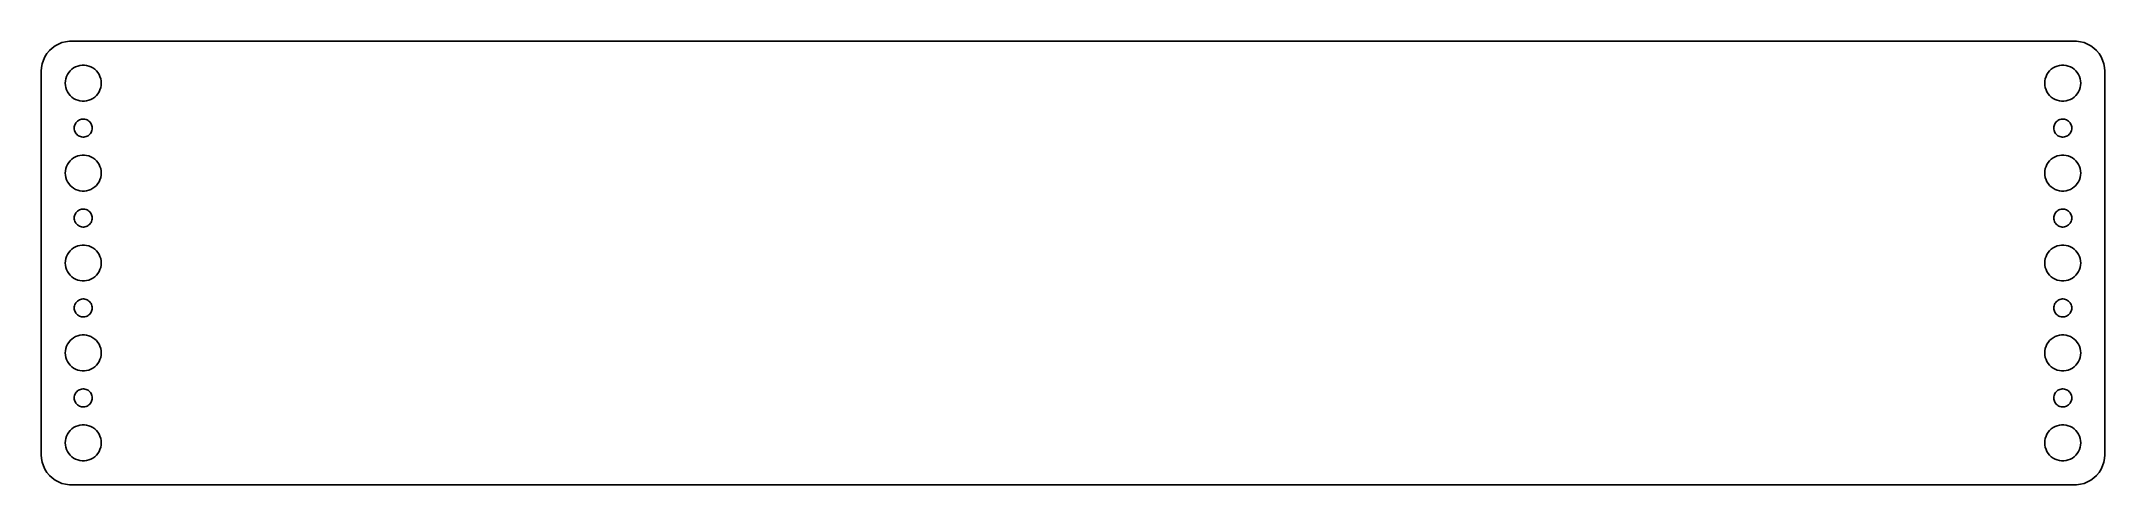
# Model space of a CAD drawing. Header units: metres. Extents: x -172 to 172, y -37 to 37.
import ezdxf

# ---------------------------------------------------------------- set-up
doc = ezdxf.new("R2010")
doc.units = ezdxf.units.M

msp = doc.modelspace()

# ---------------------------------------------------------------- linework, layer by layer
for p, q in [((-171.382, 34.4088), (-171.649, 33.8406)), ((-171.045, 34.9389), (-171.382, 34.4088)), ((-170.645, 35.4227), (-171.045, 34.9389)), ((-170.187, 35.8526), (-170.645, 35.4227)), ((-169.679, 36.2216), (-170.187, 35.8526)), ((-169.129, 36.5241), (-169.679, 36.2216)), ((-168.545, 36.7553), (-169.129, 36.5241)), ((-167.937, 36.9114), (-168.545, 36.7553)), ((-167.314, 36.9901), (-167.937, 36.9114)), ((167.314, 36.9901), (-167.314, 36.9901)), ((167.937, 36.9114), (167.314, 36.9901)), ((168.545, 36.7553), (167.937, 36.9114)), ((169.129, 36.5241), (168.545, 36.7553)), ((169.679, 36.2216), (169.129, 36.5241)), ((170.187, 35.8526), (169.679, 36.2216)), ((170.645, 35.4227), (170.187, 35.8526)), ((171.045, 34.9389), (170.645, 35.4227)), ((171.382, 34.4088), (171.045, 34.9389)), ((171.649, 33.8406), (171.382, 34.4088)), ((-171.961, 32.6267), (-172, 32)), ((-172, 32), (-172, -32)), ((-171.843, 33.2434), (-171.961, 32.6267)), ((-171.649, 33.8406), (-171.843, 33.2434)), ((-167.906, 30.7461), (-167.789, 31.1044)), ((-167.789, 31.1044), (-167.629, 31.4453)), ((-167.629, 31.4453), (-167.427, 31.7634)), ((-167.427, 31.7634), (-167.187, 32.0536)), ((-167.187, 32.0536), (-166.912, 32.3115)), ((-166.912, 32.3115), (-166.607, 32.533)), ((-166.607, 32.533), (-166.277, 32.7145)), ((-166.277, 32.7145), (-165.927, 32.8532)), ((-165.927, 32.8532), (-165.562, 32.9469)), ((-165.562, 32.9469), (-165.188, 32.9941)), ((-165.188, 32.9941), (-164.812, 32.9941)), ((-164.812, 32.9941), (-164.438, 32.9469)), ((-164.438, 32.9469), (-164.073, 32.8532)), ((-164.073, 32.8532), (-163.723, 32.7145)), ((-163.723, 32.7145), (-163.393, 32.533)), ((-163.393, 32.533), (-163.088, 32.3115)), ((-163.088, 32.3115), (-162.813, 32.0536)), ((-162.813, 32.0536), (-162.573, 31.7634)), ((-162.573, 31.7634), (-162.371, 31.4453)), ((-162.371, 31.4453), (-162.211, 31.1044)), ((-162.211, 31.1044), (-162.094, 30.7461)), ((162.094, 30.7461), (162.211, 31.1044)), ((162.211, 31.1044), (162.371, 31.4453)), ((162.371, 31.4453), (162.573, 31.7634)), ((162.573, 31.7634), (162.813, 32.0536)), ((162.813, 32.0536), (163.088, 32.3115)), ((163.088, 32.3115), (163.393, 32.533)), ((163.393, 32.533), (163.723, 32.7145)), ((163.723, 32.7145), (164.073, 32.8532)), ((164.073, 32.8532), (164.438, 32.9469)), ((164.438, 32.9469), (164.812, 32.9941)), ((164.812, 32.9941), (165.188, 32.9941)), ((165.188, 32.9941), (165.562, 32.9469)), ((165.562, 32.9469), (165.927, 32.8532)), ((165.927, 32.8532), (166.277, 32.7145)), ((166.277, 32.7145), (166.607, 32.533)), ((166.607, 32.533), (166.912, 32.3115)), ((166.912, 32.3115), (167.187, 32.0536)), ((167.187, 32.0536), (167.427, 31.7634)), ((167.427, 31.7634), (167.629, 31.4453)), ((167.629, 31.4453), (167.789, 31.1044)), ((167.789, 31.1044), (167.906, 30.7461)), ((171.843, 33.2434), (171.649, 33.8406)), ((171.961, 32.6267), (171.843, 33.2434)), ((172, 32), (171.961, 32.6267)), ((172, -32), (172, 32)), ((-168, 30), (-167.976, 30.376)), ((-167.976, 29.624), (-168, 30)), ((-167.976, 30.376), (-167.906, 30.7461)), ((-167.906, 29.2539), (-167.976, 29.624)), ((-167.789, 28.8956), (-167.906, 29.2539)), ((-167.629, 28.5547), (-167.789, 28.8956)), ((-167.427, 28.2366), (-167.629, 28.5547)), ((-167.187, 27.9464), (-167.427, 28.2366)), ((-166.912, 27.6884), (-167.187, 27.9464)), ((-166.607, 27.467), (-166.912, 27.6884)), ((-163.088, 27.6884), (-163.393, 27.467)), ((-162.813, 27.9464), (-163.088, 27.6884)), ((-162.573, 28.2366), (-162.813, 27.9464)), ((-162.371, 28.5547), (-162.573, 28.2366)), ((-162.211, 28.8956), (-162.371, 28.5547)), ((-162.094, 29.2539), (-162.211, 28.8956)), ((-162.094, 30.7461), (-162.024, 30.376)), ((-162.024, 29.624), (-162.094, 29.2539)), ((-162.024, 30.376), (-162, 30)), ((-162, 30), (-162.024, 29.624)), ((162, 30), (162.024, 30.376)), ((162.024, 29.624), (162, 30)), ((162.024, 30.376), (162.094, 30.7461)), ((162.094, 29.2539), (162.024, 29.624)), ((162.211, 28.8956), (162.094, 29.2539)), ((162.371, 28.5547), (162.211, 28.8956)), ((162.573, 28.2366), (162.371, 28.5547)), ((162.813, 27.9464), (162.573, 28.2366)), ((163.088, 27.6884), (162.813, 27.9464)), ((163.393, 27.467), (163.088, 27.6884)), ((166.912, 27.6884), (166.607, 27.467)), ((167.187, 27.9464), (166.912, 27.6884)), ((167.427, 28.2366), (167.187, 27.9464)), ((167.629, 28.5547), (167.427, 28.2366)), ((167.789, 28.8956), (167.629, 28.5547)), ((167.906, 29.2539), (167.789, 28.8956)), ((167.906, 30.7461), (167.976, 30.376)), ((167.976, 29.624), (167.906, 29.2539)), ((167.976, 30.376), (168, 30)), ((168, 30), (167.976, 29.624)), ((-166.277, 27.2855), (-166.607, 27.467)), ((-165.927, 27.1468), (-166.277, 27.2855)), ((-165.562, 27.0531), (-165.927, 27.1468)), ((-165.188, 27.0059), (-165.562, 27.0531)), ((-164.812, 27.0059), (-165.188, 27.0059)), ((-164.438, 27.0531), (-164.812, 27.0059)), ((-164.073, 27.1468), (-164.438, 27.0531)), ((-163.723, 27.2855), (-164.073, 27.1468)), ((-163.393, 27.467), (-163.723, 27.2855)), ((163.723, 27.2855), (163.393, 27.467)), ((164.073, 27.1468), (163.723, 27.2855)), ((164.438, 27.0531), (164.073, 27.1468)), ((164.812, 27.0059), (164.438, 27.0531)), ((165.188, 27.0059), (164.812, 27.0059)), ((165.562, 27.0531), (165.188, 27.0059)), ((165.927, 27.1468), (165.562, 27.0531)), ((166.277, 27.2855), (165.927, 27.1468)), ((166.607, 27.467), (166.277, 27.2855)), ((-166.5, 22.5), (-166.488, 22.688)), ((-166.488, 22.312), (-166.5, 22.5)), ((-166.488, 22.688), (-166.453, 22.873)), ((-166.453, 22.127), (-166.488, 22.312)), ((-166.453, 22.873), (-166.395, 23.0522)), ((-166.395, 21.9478), (-166.453, 22.127)), ((-166.395, 23.0522), (-166.314, 23.2226)), ((-166.314, 21.7774), (-166.395, 21.9478)), ((-166.314, 23.2226), (-166.214, 23.3817)), ((-166.214, 21.6183), (-166.314, 21.7774)), ((-166.214, 23.3817), (-166.093, 23.5268)), ((-166.093, 21.4732), (-166.214, 21.6183)), ((-166.093, 23.5268), (-165.956, 23.6558)), ((-165.956, 21.3442), (-166.093, 21.4732)), ((-165.956, 23.6558), (-165.804, 23.7665)), ((-165.804, 21.2335), (-165.956, 21.3442)), ((-165.804, 23.7665), (-165.639, 23.8572)), ((-165.639, 21.1427), (-165.804, 21.2335)), ((-165.639, 23.8572), (-165.464, 23.9266)), ((-165.464, 21.0734), (-165.639, 21.1427)), ((-165.464, 23.9266), (-165.281, 23.9734)), ((-165.281, 21.0266), (-165.464, 21.0734)), ((-165.281, 23.9734), (-165.094, 23.997)), ((-165.094, 21.003), (-165.281, 21.0266)), ((-165.094, 23.997), (-164.906, 23.997)), ((-164.906, 21.003), (-165.094, 21.003)), ((-164.906, 23.997), (-164.719, 23.9734)), ((-164.719, 21.0266), (-164.906, 21.003)), ((-164.719, 23.9734), (-164.536, 23.9266)), ((-164.536, 21.0734), (-164.719, 21.0266)), ((-164.536, 23.9266), (-164.361, 23.8572)), ((-164.361, 21.1427), (-164.536, 21.0734)), ((-164.361, 23.8572), (-164.196, 23.7665)), ((-164.196, 21.2335), (-164.361, 21.1427)), ((-164.196, 23.7665), (-164.044, 23.6558)), ((-164.044, 21.3442), (-164.196, 21.2335)), ((-164.044, 23.6558), (-163.907, 23.5268)), ((-163.907, 21.4732), (-164.044, 21.3442)), ((-163.907, 23.5268), (-163.786, 23.3817)), ((-163.786, 21.6183), (-163.907, 21.4732)), ((-163.786, 23.3817), (-163.686, 23.2226)), ((-163.686, 21.7774), (-163.786, 21.6183)), ((-163.686, 23.2226), (-163.605, 23.0522)), ((-163.605, 21.9478), (-163.686, 21.7774)), ((-163.605, 23.0522), (-163.547, 22.873)), ((-163.547, 22.127), (-163.605, 21.9478)), ((-163.547, 22.873), (-163.512, 22.688)), ((-163.512, 22.312), (-163.547, 22.127)), ((-163.512, 22.688), (-163.5, 22.5)), ((-163.5, 22.5), (-163.512, 22.312)), ((163.5, 22.5), (163.512, 22.688)), ((163.512, 22.312), (163.5, 22.5)), ((163.512, 22.688), (163.547, 22.873)), ((163.547, 22.127), (163.512, 22.312)), ((163.547, 22.873), (163.605, 23.0522)), ((163.605, 21.9478), (163.547, 22.127)), ((163.605, 23.0522), (163.686, 23.2226)), ((163.686, 21.7774), (163.605, 21.9478)), ((163.686, 23.2226), (163.786, 23.3817)), ((163.786, 21.6183), (163.686, 21.7774)), ((163.786, 23.3817), (163.907, 23.5268)), ((163.907, 21.4732), (163.786, 21.6183)), ((163.907, 23.5268), (164.044, 23.6558)), ((164.044, 21.3442), (163.907, 21.4732)), ((164.044, 23.6558), (164.196, 23.7665)), ((164.196, 21.2335), (164.044, 21.3442)), ((164.196, 23.7665), (164.361, 23.8572)), ((164.361, 21.1427), (164.196, 21.2335)), ((164.361, 23.8572), (164.536, 23.9266)), ((164.536, 21.0734), (164.361, 21.1427)), ((164.536, 23.9266), (164.719, 23.9734)), ((164.719, 21.0266), (164.536, 21.0734)), ((164.719, 23.9734), (164.906, 23.997)), ((164.906, 21.003), (164.719, 21.0266)), ((164.906, 23.997), (165.094, 23.997)), ((165.094, 21.003), (164.906, 21.003)), ((165.094, 23.997), (165.281, 23.9734)), ((165.281, 21.0266), (165.094, 21.003)), ((165.281, 23.9734), (165.464, 23.9266)), ((165.464, 21.0734), (165.281, 21.0266)), ((165.464, 23.9266), (165.639, 23.8572)), ((165.639, 21.1427), (165.464, 21.0734)), ((165.639, 23.8572), (165.804, 23.7665)), ((165.804, 21.2335), (165.639, 21.1427)), ((165.804, 23.7665), (165.956, 23.6558)), ((165.956, 21.3442), (165.804, 21.2335)), ((165.956, 23.6558), (166.093, 23.5268)), ((166.093, 21.4732), (165.956, 21.3442)), ((166.093, 23.5268), (166.214, 23.3817)), ((166.214, 21.6183), (166.093, 21.4732)), ((166.214, 23.3817), (166.314, 23.2226)), ((166.314, 21.7774), (166.214, 21.6183)), ((166.314, 23.2226), (166.395, 23.0522)), ((166.395, 21.9478), (166.314, 21.7774)), ((166.395, 23.0522), (166.453, 22.873)), ((166.453, 22.127), (166.395, 21.9478)), ((166.453, 22.873), (166.488, 22.688)), ((166.488, 22.312), (166.453, 22.127)), ((166.488, 22.688), (166.5, 22.5)), ((166.5, 22.5), (166.488, 22.312)), ((-167.187, 17.0536), (-166.912, 17.3115)), ((-166.912, 17.3115), (-166.607, 17.533)), ((-166.607, 17.533), (-166.277, 17.7145)), ((-166.277, 17.7145), (-165.927, 17.8532)), ((-165.927, 17.8532), (-165.562, 17.9469)), ((-165.562, 17.9469), (-165.188, 17.9941)), ((-165.188, 17.9941), (-164.812, 17.9941)), ((-164.812, 17.9941), (-164.438, 17.9469)), ((-164.438, 17.9469), (-164.073, 17.8532)), ((-164.073, 17.8532), (-163.723, 17.7145)), ((-163.723, 17.7145), (-163.393, 17.533)), ((-163.393, 17.533), (-163.088, 17.3115)), ((-163.088, 17.3115), (-162.813, 17.0536)), ((162.813, 17.0536), (163.088, 17.3115)), ((163.088, 17.3115), (163.393, 17.533)), ((163.393, 17.533), (163.723, 17.7145)), ((163.723, 17.7145), (164.073, 17.8532)), ((164.073, 17.8532), (164.438, 17.9469)), ((164.438, 17.9469), (164.812, 17.9941)), ((164.812, 17.9941), (165.188, 17.9941)), ((165.188, 17.9941), (165.562, 17.9469)), ((165.562, 17.9469), (165.927, 17.8532)), ((165.927, 17.8532), (166.277, 17.7145)), ((166.277, 17.7145), (166.607, 17.533)), ((166.607, 17.533), (166.912, 17.3115)), ((166.912, 17.3115), (167.187, 17.0536)), ((-168, 15), (-167.976, 15.376)), ((-167.976, 14.624), (-168, 15)), ((-167.976, 15.376), (-167.906, 15.7461)), ((-167.906, 14.2539), (-167.976, 14.624)), ((-167.906, 15.7461), (-167.789, 16.1044)), ((-167.789, 13.8956), (-167.906, 14.2539)), ((-167.789, 16.1044), (-167.629, 16.4453)), ((-167.629, 13.5547), (-167.789, 13.8956)), ((-167.629, 16.4453), (-167.427, 16.7634)), ((-167.427, 16.7634), (-167.187, 17.0536)), ((-162.813, 17.0536), (-162.573, 16.7634)), ((-162.573, 16.7634), (-162.371, 16.4453)), ((-162.371, 16.4453), (-162.211, 16.1044)), ((-162.211, 13.8956), (-162.371, 13.5547)), ((-162.211, 16.1044), (-162.094, 15.7461)), ((-162.094, 14.2539), (-162.211, 13.8956)), ((-162.094, 15.7461), (-162.024, 15.376)), ((-162.024, 14.624), (-162.094, 14.2539)), ((-162.024, 15.376), (-162, 15)), ((-162, 15), (-162.024, 14.624)), ((162, 15), (162.024, 15.376)), ((162.024, 14.624), (162, 15)), ((162.024, 15.376), (162.094, 15.7461)), ((162.094, 14.2539), (162.024, 14.624)), ((162.094, 15.7461), (162.211, 16.1044)), ((162.211, 13.8956), (162.094, 14.2539)), ((162.211, 16.1044), (162.371, 16.4453)), ((162.371, 13.5547), (162.211, 13.8956)), ((162.371, 16.4453), (162.573, 16.7634)), ((162.573, 16.7634), (162.813, 17.0536)), ((167.187, 17.0536), (167.427, 16.7634)), ((167.427, 16.7634), (167.629, 16.4453)), ((167.629, 16.4453), (167.789, 16.1044)), ((167.789, 13.8956), (167.629, 13.5547)), ((167.789, 16.1044), (167.906, 15.7461)), ((167.906, 14.2539), (167.789, 13.8956)), ((167.906, 15.7461), (167.976, 15.376)), ((167.976, 14.624), (167.906, 14.2539)), ((167.976, 15.376), (168, 15)), ((168, 15), (167.976, 14.624)), ((-167.427, 13.2366), (-167.629, 13.5547)), ((-167.187, 12.9464), (-167.427, 13.2366)), ((-166.912, 12.6884), (-167.187, 12.9464)), ((-166.607, 12.467), (-166.912, 12.6884)), ((-166.277, 12.2855), (-166.607, 12.467)), ((-165.927, 12.1468), (-166.277, 12.2855)), ((-165.562, 12.0531), (-165.927, 12.1468)), ((-165.188, 12.0059), (-165.562, 12.0531)), ((-164.812, 12.0059), (-165.188, 12.0059)), ((-164.438, 12.0531), (-164.812, 12.0059)), ((-164.073, 12.1468), (-164.438, 12.0531)), ((-163.723, 12.2855), (-164.073, 12.1468)), ((-163.393, 12.467), (-163.723, 12.2855)), ((-163.088, 12.6884), (-163.393, 12.467)), ((-162.813, 12.9464), (-163.088, 12.6884)), ((-162.573, 13.2366), (-162.813, 12.9464)), ((-162.371, 13.5547), (-162.573, 13.2366)), ((162.573, 13.2366), (162.371, 13.5547)), ((162.813, 12.9464), (162.573, 13.2366)), ((163.088, 12.6884), (162.813, 12.9464)), ((163.393, 12.467), (163.088, 12.6884)), ((163.723, 12.2855), (163.393, 12.467)), ((164.073, 12.1468), (163.723, 12.2855)), ((164.438, 12.0531), (164.073, 12.1468)), ((164.812, 12.0059), (164.438, 12.0531)), ((165.188, 12.0059), (164.812, 12.0059)), ((165.562, 12.0531), (165.188, 12.0059)), ((165.927, 12.1468), (165.562, 12.0531)), ((166.277, 12.2855), (165.927, 12.1468)), ((166.607, 12.467), (166.277, 12.2855)), ((166.912, 12.6884), (166.607, 12.467)), ((167.187, 12.9464), (166.912, 12.6884)), ((167.427, 13.2366), (167.187, 12.9464)), ((167.629, 13.5547), (167.427, 13.2366)), ((-166.5, 7.5), (-166.488, 7.68799)), ((-166.488, 7.312), (-166.5, 7.5)), ((-166.488, 7.68799), (-166.453, 7.87303)), ((-166.453, 7.12695), (-166.488, 7.312)), ((-166.453, 7.87303), (-166.395, 8.05219)), ((-166.395, 6.9478), (-166.453, 7.12695)), ((-166.395, 8.05219), (-166.314, 8.22263)), ((-166.314, 6.77736), (-166.395, 6.9478)), ((-166.314, 8.22263), (-166.214, 8.38167)), ((-166.214, 8.38167), (-166.093, 8.52681)), ((-166.093, 8.52681), (-165.956, 8.65576)), ((-165.956, 8.65576), (-165.804, 8.76648)), ((-165.804, 8.76648), (-165.639, 8.85724)), ((-165.639, 8.85724), (-165.464, 8.92657)), ((-165.464, 8.92657), (-165.281, 8.97342)), ((-165.281, 8.97342), (-165.094, 8.99704)), ((-165.094, 8.99704), (-164.906, 8.99704)), ((-164.906, 8.99704), (-164.719, 8.97342)), ((-164.719, 8.97342), (-164.536, 8.92657)), ((-164.536, 8.92657), (-164.361, 8.85724)), ((-164.361, 8.85724), (-164.196, 8.76648)), ((-164.196, 8.76648), (-164.044, 8.65576)), ((-164.044, 8.65576), (-163.907, 8.52681)), ((-163.907, 8.52681), (-163.786, 8.38167)), ((-163.786, 8.38167), (-163.686, 8.22263)), ((-163.686, 8.22263), (-163.605, 8.05219)), ((-163.605, 6.9478), (-163.686, 6.77736)), ((-163.605, 8.05219), (-163.547, 7.87303)), ((-163.547, 7.12695), (-163.605, 6.9478)), ((-163.547, 7.87303), (-163.512, 7.68799)), ((-163.512, 7.312), (-163.547, 7.12695)), ((-163.512, 7.68799), (-163.5, 7.5)), ((-163.5, 7.5), (-163.512, 7.312)), ((163.5, 7.5), (163.512, 7.68799)), ((163.512, 7.312), (163.5, 7.5)), ((163.512, 7.68799), (163.547, 7.87303)), ((163.547, 7.12695), (163.512, 7.312)), ((163.547, 7.87303), (163.605, 8.05219)), ((163.605, 6.9478), (163.547, 7.12695)), ((163.605, 8.05219), (163.686, 8.22263)), ((163.686, 6.77736), (163.605, 6.9478)), ((163.686, 8.22263), (163.786, 8.38167)), ((163.786, 8.38167), (163.907, 8.52681)), ((163.907, 8.52681), (164.044, 8.65576)), ((164.044, 8.65576), (164.196, 8.76648)), ((164.196, 8.76648), (164.361, 8.85724)), ((164.361, 8.85724), (164.536, 8.92657)), ((164.536, 8.92657), (164.719, 8.97342)), ((164.719, 8.97342), (164.906, 8.99704)), ((164.906, 8.99704), (165.094, 8.99704)), ((165.094, 8.99704), (165.281, 8.97342)), ((165.281, 8.97342), (165.464, 8.92657)), ((165.464, 8.92657), (165.639, 8.85724)), ((165.639, 8.85724), (165.804, 8.76648)), ((165.804, 8.76648), (165.956, 8.65576)), ((165.956, 8.65576), (166.093, 8.52681)), ((166.093, 8.52681), (166.214, 8.38167)), ((166.214, 8.38167), (166.314, 8.22263)), ((166.314, 8.22263), (166.395, 8.05219)), ((166.395, 6.9478), (166.314, 6.77736)), ((166.395, 8.05219), (166.453, 7.87303)), ((166.453, 7.12695), (166.395, 6.9478)), ((166.453, 7.87303), (166.488, 7.68799)), ((166.488, 7.312), (166.453, 7.12695)), ((166.488, 7.68799), (166.5, 7.5)), ((166.5, 7.5), (166.488, 7.312)), ((-166.214, 6.61832), (-166.314, 6.77736)), ((-166.093, 6.47318), (-166.214, 6.61832)), ((-165.956, 6.34422), (-166.093, 6.47318)), ((-165.804, 6.23351), (-165.956, 6.34422)), ((-165.639, 6.14275), (-165.804, 6.23351)), ((-165.464, 6.07341), (-165.639, 6.14275)), ((-165.281, 6.02657), (-165.464, 6.07341)), ((-165.094, 6.00294), (-165.281, 6.02657)), ((-164.906, 6.00294), (-165.094, 6.00294)), ((-164.719, 6.02657), (-164.906, 6.00294)), ((-164.536, 6.07341), (-164.719, 6.02657)), ((-164.361, 6.14275), (-164.536, 6.07341)), ((-164.196, 6.23351), (-164.361, 6.14275)), ((-164.044, 6.34422), (-164.196, 6.23351)), ((-163.907, 6.47318), (-164.044, 6.34422)), ((-163.786, 6.61832), (-163.907, 6.47318)), ((-163.686, 6.77736), (-163.786, 6.61832)), ((163.786, 6.61832), (163.686, 6.77736)), ((163.907, 6.47318), (163.786, 6.61832)), ((164.044, 6.34422), (163.907, 6.47318)), ((164.196, 6.23351), (164.044, 6.34422)), ((164.361, 6.14275), (164.196, 6.23351)), ((164.536, 6.07341), (164.361, 6.14275)), ((164.719, 6.02657), (164.536, 6.07341)), ((164.906, 6.00294), (164.719, 6.02657)), ((165.094, 6.00294), (164.906, 6.00294)), ((165.281, 6.02657), (165.094, 6.00294)), ((165.464, 6.07341), (165.281, 6.02657)), ((165.639, 6.14275), (165.464, 6.07341)), ((165.804, 6.23351), (165.639, 6.14275)), ((165.956, 6.34422), (165.804, 6.23351)), ((166.093, 6.47318), (165.956, 6.34422)), ((166.214, 6.61832), (166.093, 6.47318)), ((166.314, 6.77736), (166.214, 6.61832)), ((-168, 0), (-167.976, 0.37599)), ((-167.976, -0.37599), (-168, 0)), ((-167.976, 0.37599), (-167.906, 0.74606)), ((-167.906, 0.74606), (-167.789, 1.10437)), ((-167.789, 1.10437), (-167.629, 1.44525)), ((-167.629, 1.44525), (-167.427, 1.76335)), ((-167.427, 1.76335), (-167.187, 2.05363)), ((-167.187, 2.05363), (-166.912, 2.31154)), ((-166.912, 2.31154), (-166.607, 2.53297)), ((-166.607, 2.53297), (-166.277, 2.71448)), ((-166.277, 2.71448), (-165.927, 2.85316)), ((-165.927, 2.85316), (-165.562, 2.94685)), ((-165.562, 2.94685), (-165.188, 2.99408)), ((-165.188, 2.99408), (-164.812, 2.99408)), ((-164.812, 2.99408), (-164.438, 2.94685)), ((-164.438, 2.94685), (-164.073, 2.85316)), ((-164.073, 2.85316), (-163.723, 2.71448)), ((-163.723, 2.71448), (-163.393, 2.53297)), ((-163.393, 2.53297), (-163.088, 2.31154)), ((-163.088, 2.31154), (-162.813, 2.05363)), ((-162.813, 2.05363), (-162.573, 1.76335)), ((-162.573, 1.76335), (-162.371, 1.44525)), ((-162.371, 1.44525), (-162.211, 1.10437)), ((-162.211, 1.10437), (-162.094, 0.74606)), ((-162.094, 0.74606), (-162.024, 0.37599)), ((-162.024, 0.37599), (-162, 0)), ((-162, 0), (-162.024, -0.37599)), ((162, 0), (162.024, 0.37599)), ((162.024, -0.37599), (162, 0)), ((162.024, 0.37599), (162.094, 0.74606)), ((162.094, 0.74606), (162.211, 1.10437)), ((162.211, 1.10437), (162.371, 1.44525)), ((162.371, 1.44525), (162.573, 1.76335)), ((162.573, 1.76335), (162.813, 2.05363)), ((162.813, 2.05363), (163.088, 2.31154)), ((163.088, 2.31154), (163.393, 2.53297)), ((163.393, 2.53297), (163.723, 2.71448)), ((163.723, 2.71448), (164.073, 2.85316)), ((164.073, 2.85316), (164.438, 2.94685)), ((164.438, 2.94685), (164.812, 2.99408)), ((164.812, 2.99408), (165.188, 2.99408)), ((165.188, 2.99408), (165.562, 2.94685)), ((165.562, 2.94685), (165.927, 2.85316)), ((165.927, 2.85316), (166.277, 2.71448)), ((166.277, 2.71448), (166.607, 2.53297)), ((166.607, 2.53297), (166.912, 2.31154)), ((166.912, 2.31154), (167.187, 2.05363)), ((167.187, 2.05363), (167.427, 1.76335)), ((167.427, 1.76335), (167.629, 1.44525)), ((167.629, 1.44525), (167.789, 1.10437)), ((167.789, 1.10437), (167.906, 0.74606)), ((167.906, 0.74606), (167.976, 0.37599)), ((167.976, 0.37599), (168, 0)), ((168, 0), (167.976, -0.37599)), ((-167.906, -0.74606), (-167.976, -0.37599)), ((-167.789, -1.10437), (-167.906, -0.74606)), ((-167.629, -1.44525), (-167.789, -1.10437)), ((-167.427, -1.76335), (-167.629, -1.44525)), ((-167.187, -2.05363), (-167.427, -1.76335)), ((-166.912, -2.31154), (-167.187, -2.05363)), ((-166.607, -2.53297), (-166.912, -2.31154)), ((-166.277, -2.71448), (-166.607, -2.53297)), ((-165.927, -2.85316), (-166.277, -2.71448)), ((-165.562, -2.94685), (-165.927, -2.85316)), ((-165.188, -2.99408), (-165.562, -2.94685)), ((-164.812, -2.99408), (-165.188, -2.99408)), ((-164.438, -2.94685), (-164.812, -2.99408)), ((-164.073, -2.85316), (-164.438, -2.94685)), ((-163.723, -2.71448), (-164.073, -2.85316)), ((-163.393, -2.53297), (-163.723, -2.71448)), ((-163.088, -2.31154), (-163.393, -2.53297)), ((-162.813, -2.05363), (-163.088, -2.31154)), ((-162.573, -1.76335), (-162.813, -2.05363)), ((-162.371, -1.44525), (-162.573, -1.76335)), ((-162.211, -1.10437), (-162.371, -1.44525)), ((-162.094, -0.74606), (-162.211, -1.10437)), ((-162.024, -0.37599), (-162.094, -0.74606)), ((162.094, -0.74606), (162.024, -0.37599)), ((162.211, -1.10437), (162.094, -0.74606)), ((162.371, -1.44525), (162.211, -1.10437)), ((162.573, -1.76335), (162.371, -1.44525)), ((162.813, -2.05363), (162.573, -1.76335)), ((163.088, -2.31154), (162.813, -2.05363)), ((163.393, -2.53297), (163.088, -2.31154)), ((163.723, -2.71448), (163.393, -2.53297)), ((164.073, -2.85316), (163.723, -2.71448)), ((164.438, -2.94685), (164.073, -2.85316)), ((164.812, -2.99408), (164.438, -2.94685)), ((165.188, -2.99408), (164.812, -2.99408)), ((165.562, -2.94685), (165.188, -2.99408)), ((165.927, -2.85316), (165.562, -2.94685)), ((166.277, -2.71448), (165.927, -2.85316)), ((166.607, -2.53297), (166.277, -2.71448)), ((166.912, -2.31154), (166.607, -2.53297)), ((167.187, -2.05363), (166.912, -2.31154)), ((167.427, -1.76335), (167.187, -2.05363)), ((167.629, -1.44525), (167.427, -1.76335)), ((167.789, -1.10437), (167.629, -1.44525)), ((167.906, -0.74606), (167.789, -1.10437)), ((167.976, -0.37599), (167.906, -0.74606)), ((-166.395, -6.9478), (-166.314, -6.77736)), ((-166.314, -6.77736), (-166.214, -6.61832)), ((-166.214, -6.61832), (-166.093, -6.47318)), ((-166.093, -6.47318), (-165.956, -6.34422)), ((-165.956, -6.34422), (-165.804, -6.23351)), ((-165.804, -6.23351), (-165.639, -6.14275)), ((-165.639, -6.14275), (-165.464, -6.07341)), ((-165.464, -6.07341), (-165.281, -6.02657)), ((-165.281, -6.02657), (-165.094, -6.00294)), ((-165.094, -6.00294), (-164.906, -6.00294)), ((-164.906, -6.00294), (-164.719, -6.02657)), ((-164.719, -6.02657), (-164.536, -6.07341)), ((-164.536, -6.07341), (-164.361, -6.14275)), ((-164.361, -6.14275), (-164.196, -6.23351)), ((-164.196, -6.23351), (-164.044, -6.34422)), ((-164.044, -6.34422), (-163.907, -6.47318)), ((-163.907, -6.47318), (-163.786, -6.61832)), ((-163.786, -6.61832), (-163.686, -6.77736)), ((-163.686, -6.77736), (-163.605, -6.9478)), ((163.605, -6.9478), (163.686, -6.77736)), ((163.686, -6.77736), (163.786, -6.61832)), ((163.786, -6.61832), (163.907, -6.47318)), ((163.907, -6.47318), (164.044, -6.34422)), ((164.044, -6.34422), (164.196, -6.23351)), ((164.196, -6.23351), (164.361, -6.14275)), ((164.361, -6.14275), (164.536, -6.07341)), ((164.536, -6.07341), (164.719, -6.02657)), ((164.719, -6.02657), (164.906, -6.00294)), ((164.906, -6.00294), (165.094, -6.00294)), ((165.094, -6.00294), (165.281, -6.02657)), ((165.281, -6.02657), (165.464, -6.07341)), ((165.464, -6.07341), (165.639, -6.14275)), ((165.639, -6.14275), (165.804, -6.23351)), ((165.804, -6.23351), (165.956, -6.34422)), ((165.956, -6.34422), (166.093, -6.47318)), ((166.093, -6.47318), (166.214, -6.61832)), ((166.214, -6.61832), (166.314, -6.77736)), ((166.314, -6.77736), (166.395, -6.9478)), ((-166.5, -7.5), (-166.488, -7.312)), ((-166.488, -7.68799), (-166.5, -7.5)), ((-166.488, -7.312), (-166.453, -7.12695)), ((-166.453, -7.87303), (-166.488, -7.68799)), ((-166.453, -7.12695), (-166.395, -6.9478)), ((-166.395, -8.05219), (-166.453, -7.87303)), ((-166.314, -8.22263), (-166.395, -8.05219)), ((-166.214, -8.38167), (-166.314, -8.22263)), ((-166.093, -8.52681), (-166.214, -8.38167)), ((-165.956, -8.65576), (-166.093, -8.52681)), ((-165.804, -8.76648), (-165.956, -8.65576)), ((-165.639, -8.85724), (-165.804, -8.76648)), ((-165.464, -8.92657), (-165.639, -8.85724)), ((-165.281, -8.97342), (-165.464, -8.92657)), ((-165.094, -8.99704), (-165.281, -8.97342)), ((-164.906, -8.99704), (-165.094, -8.99704)), ((-164.719, -8.97342), (-164.906, -8.99704)), ((-164.536, -8.92657), (-164.719, -8.97342)), ((-164.361, -8.85724), (-164.536, -8.92657)), ((-164.196, -8.76648), (-164.361, -8.85724)), ((-164.044, -8.65576), (-164.196, -8.76648)), ((-163.907, -8.52681), (-164.044, -8.65576)), ((-163.786, -8.38167), (-163.907, -8.52681)), ((-163.686, -8.22263), (-163.786, -8.38167)), ((-163.605, -8.05219), (-163.686, -8.22263)), ((-163.605, -6.9478), (-163.547, -7.12695)), ((-163.547, -7.87303), (-163.605, -8.05219)), ((-163.547, -7.12695), (-163.512, -7.312)), ((-163.512, -7.68799), (-163.547, -7.87303)), ((-163.512, -7.312), (-163.5, -7.5)), ((-163.5, -7.5), (-163.512, -7.68799)), ((163.5, -7.5), (163.512, -7.312)), ((163.512, -7.68799), (163.5, -7.5)), ((163.512, -7.312), (163.547, -7.12695)), ((163.547, -7.87303), (163.512, -7.68799)), ((163.547, -7.12695), (163.605, -6.9478)), ((163.605, -8.05219), (163.547, -7.87303)), ((163.686, -8.22263), (163.605, -8.05219)), ((163.786, -8.38167), (163.686, -8.22263)), ((163.907, -8.52681), (163.786, -8.38167)), ((164.044, -8.65576), (163.907, -8.52681)), ((164.196, -8.76648), (164.044, -8.65576)), ((164.361, -8.85724), (164.196, -8.76648)), ((164.536, -8.92657), (164.361, -8.85724)), ((164.719, -8.97342), (164.536, -8.92657)), ((164.906, -8.99704), (164.719, -8.97342)), ((165.094, -8.99704), (164.906, -8.99704)), ((165.281, -8.97342), (165.094, -8.99704)), ((165.464, -8.92657), (165.281, -8.97342)), ((165.639, -8.85724), (165.464, -8.92657)), ((165.804, -8.76648), (165.639, -8.85724)), ((165.956, -8.65576), (165.804, -8.76648)), ((166.093, -8.52681), (165.956, -8.65576)), ((166.214, -8.38167), (166.093, -8.52681)), ((166.314, -8.22263), (166.214, -8.38167)), ((166.395, -8.05219), (166.314, -8.22263)), ((166.395, -6.9478), (166.453, -7.12695)), ((166.453, -7.87303), (166.395, -8.05219)), ((166.453, -7.12695), (166.488, -7.312)), ((166.488, -7.68799), (166.453, -7.87303)), ((166.488, -7.312), (166.5, -7.5)), ((166.5, -7.5), (166.488, -7.68799)), ((-167.789, -13.8956), (-167.629, -13.5547)), ((-167.629, -13.5547), (-167.427, -13.2366)), ((-167.427, -13.2366), (-167.187, -12.9464)), ((-167.187, -12.9464), (-166.912, -12.6884)), ((-166.912, -12.6884), (-166.607, -12.467)), ((-166.607, -12.467), (-166.277, -12.2855)), ((-166.277, -12.2855), (-165.927, -12.1468)), ((-165.927, -12.1468), (-165.562, -12.0531)), ((-165.562, -12.0531), (-165.188, -12.0059)), ((-165.188, -12.0059), (-164.812, -12.0059)), ((-164.812, -12.0059), (-164.438, -12.0531)), ((-164.438, -12.0531), (-164.073, -12.1468)), ((-164.073, -12.1468), (-163.723, -12.2855)), ((-163.723, -12.2855), (-163.393, -12.467)), ((-163.393, -12.467), (-163.088, -12.6884)), ((-163.088, -12.6884), (-162.813, -12.9464)), ((-162.813, -12.9464), (-162.573, -13.2366)), ((-162.573, -13.2366), (-162.371, -13.5547)), ((-162.371, -13.5547), (-162.211, -13.8956)), ((162.211, -13.8956), (162.371, -13.5547)), ((162.371, -13.5547), (162.573, -13.2366)), ((162.573, -13.2366), (162.813, -12.9464)), ((162.813, -12.9464), (163.088, -12.6884)), ((163.088, -12.6884), (163.393, -12.467)), ((163.393, -12.467), (163.723, -12.2855)), ((163.723, -12.2855), (164.073, -12.1468)), ((164.073, -12.1468), (164.438, -12.0531)), ((164.438, -12.0531), (164.812, -12.0059)), ((164.812, -12.0059), (165.188, -12.0059)), ((165.188, -12.0059), (165.562, -12.0531)), ((165.562, -12.0531), (165.927, -12.1468)), ((165.927, -12.1468), (166.277, -12.2855)), ((166.277, -12.2855), (166.607, -12.467)), ((166.607, -12.467), (166.912, -12.6884)), ((166.912, -12.6884), (167.187, -12.9464)), ((167.187, -12.9464), (167.427, -13.2366)), ((167.427, -13.2366), (167.629, -13.5547)), ((167.629, -13.5547), (167.789, -13.8956)), ((-168, -15), (-167.976, -14.624)), ((-167.976, -15.376), (-168, -15)), ((-167.976, -14.624), (-167.906, -14.2539)), ((-167.906, -15.7461), (-167.976, -15.376)), ((-167.906, -14.2539), (-167.789, -13.8956)), ((-167.789, -16.1044), (-167.906, -15.7461)), ((-167.629, -16.4453), (-167.789, -16.1044)), ((-167.427, -16.7634), (-167.629, -16.4453)), ((-167.187, -17.0536), (-167.427, -16.7634)), ((-166.912, -17.3115), (-167.187, -17.0536)), ((-162.813, -17.0536), (-163.088, -17.3115)), ((-162.573, -16.7634), (-162.813, -17.0536)), ((-162.371, -16.4453), (-162.573, -16.7634)), ((-162.211, -16.1044), (-162.371, -16.4453)), ((-162.211, -13.8956), (-162.094, -14.2539)), ((-162.094, -15.7461), (-162.211, -16.1044)), ((-162.094, -14.2539), (-162.024, -14.624)), ((-162.024, -15.376), (-162.094, -15.7461)), ((-162.024, -14.624), (-162, -15)), ((-162, -15), (-162.024, -15.376)), ((162, -15), (162.024, -14.624)), ((162.024, -15.376), (162, -15)), ((162.024, -14.624), (162.094, -14.2539)), ((162.094, -15.7461), (162.024, -15.376)), ((162.094, -14.2539), (162.211, -13.8956)), ((162.211, -16.1044), (162.094, -15.7461)), ((162.371, -16.4453), (162.211, -16.1044)), ((162.573, -16.7634), (162.371, -16.4453)), ((162.813, -17.0536), (162.573, -16.7634)), ((163.088, -17.3115), (162.813, -17.0536)), ((167.187, -17.0536), (166.912, -17.3115)), ((167.427, -16.7634), (167.187, -17.0536)), ((167.629, -16.4453), (167.427, -16.7634)), ((167.789, -16.1044), (167.629, -16.4453)), ((167.789, -13.8956), (167.906, -14.2539)), ((167.906, -15.7461), (167.789, -16.1044)), ((167.906, -14.2539), (167.976, -14.624)), ((167.976, -15.376), (167.906, -15.7461)), ((167.976, -14.624), (168, -15)), ((168, -15), (167.976, -15.376)), ((-166.607, -17.533), (-166.912, -17.3115)), ((-166.277, -17.7145), (-166.607, -17.533)), ((-165.927, -17.8532), (-166.277, -17.7145)), ((-165.562, -17.9469), (-165.927, -17.8532)), ((-165.188, -17.9941), (-165.562, -17.9469)), ((-164.812, -17.9941), (-165.188, -17.9941)), ((-164.438, -17.9469), (-164.812, -17.9941)), ((-164.073, -17.8532), (-164.438, -17.9469)), ((-163.723, -17.7145), (-164.073, -17.8532)), ((-163.393, -17.533), (-163.723, -17.7145)), ((-163.088, -17.3115), (-163.393, -17.533)), ((163.393, -17.533), (163.088, -17.3115)), ((163.723, -17.7145), (163.393, -17.533)), ((164.073, -17.8532), (163.723, -17.7145)), ((164.438, -17.9469), (164.073, -17.8532)), ((164.812, -17.9941), (164.438, -17.9469)), ((165.188, -17.9941), (164.812, -17.9941)), ((165.562, -17.9469), (165.188, -17.9941)), ((165.927, -17.8532), (165.562, -17.9469)), ((166.277, -17.7145), (165.927, -17.8532)), ((166.607, -17.533), (166.277, -17.7145)), ((166.912, -17.3115), (166.607, -17.533)), ((-166.5, -22.5), (-166.488, -22.312)), ((-166.488, -22.688), (-166.5, -22.5)), ((-166.488, -22.312), (-166.453, -22.127)), ((-166.453, -22.873), (-166.488, -22.688)), ((-166.453, -22.127), (-166.395, -21.9478)), ((-166.395, -23.0522), (-166.453, -22.873)), ((-166.395, -21.9478), (-166.314, -21.7774)), ((-166.314, -23.2226), (-166.395, -23.0522)), ((-166.314, -21.7774), (-166.214, -21.6183)), ((-166.214, -23.3817), (-166.314, -23.2226)), ((-166.214, -21.6183), (-166.093, -21.4732)), ((-166.093, -23.5268), (-166.214, -23.3817)), ((-166.093, -21.4732), (-165.956, -21.3442)), ((-165.956, -23.6558), (-166.093, -23.5268)), ((-165.956, -21.3442), (-165.804, -21.2335)), ((-165.804, -23.7665), (-165.956, -23.6558)), ((-165.804, -21.2335), (-165.639, -21.1427)), ((-165.639, -23.8572), (-165.804, -23.7665)), ((-165.639, -21.1427), (-165.464, -21.0734)), ((-165.464, -23.9266), (-165.639, -23.8572)), ((-165.464, -21.0734), (-165.281, -21.0266)), ((-165.281, -23.9734), (-165.464, -23.9266)), ((-165.281, -21.0266), (-165.094, -21.003)), ((-165.094, -23.997), (-165.281, -23.9734)), ((-165.094, -21.003), (-164.906, -21.003)), ((-164.906, -23.997), (-165.094, -23.997)), ((-164.906, -21.003), (-164.719, -21.0266)), ((-164.719, -23.9734), (-164.906, -23.997)), ((-164.719, -21.0266), (-164.536, -21.0734)), ((-164.536, -23.9266), (-164.719, -23.9734)), ((-164.536, -21.0734), (-164.361, -21.1427)), ((-164.361, -23.8572), (-164.536, -23.9266)), ((-164.361, -21.1427), (-164.196, -21.2335)), ((-164.196, -23.7665), (-164.361, -23.8572)), ((-164.196, -21.2335), (-164.044, -21.3442)), ((-164.044, -23.6558), (-164.196, -23.7665)), ((-164.044, -21.3442), (-163.907, -21.4732)), ((-163.907, -23.5268), (-164.044, -23.6558)), ((-163.907, -21.4732), (-163.786, -21.6183)), ((-163.786, -23.3817), (-163.907, -23.5268)), ((-163.786, -21.6183), (-163.686, -21.7774)), ((-163.686, -23.2226), (-163.786, -23.3817)), ((-163.686, -21.7774), (-163.605, -21.9478)), ((-163.605, -23.0522), (-163.686, -23.2226)), ((-163.605, -21.9478), (-163.547, -22.127)), ((-163.547, -22.873), (-163.605, -23.0522)), ((-163.547, -22.127), (-163.512, -22.312)), ((-163.512, -22.688), (-163.547, -22.873)), ((-163.512, -22.312), (-163.5, -22.5)), ((-163.5, -22.5), (-163.512, -22.688)), ((163.5, -22.5), (163.512, -22.312)), ((163.512, -22.688), (163.5, -22.5)), ((163.512, -22.312), (163.547, -22.127)), ((163.547, -22.873), (163.512, -22.688)), ((163.547, -22.127), (163.605, -21.9478)), ((163.605, -23.0522), (163.547, -22.873)), ((163.605, -21.9478), (163.686, -21.7774)), ((163.686, -23.2226), (163.605, -23.0522)), ((163.686, -21.7774), (163.786, -21.6183)), ((163.786, -23.3817), (163.686, -23.2226)), ((163.786, -21.6183), (163.907, -21.4732)), ((163.907, -23.5268), (163.786, -23.3817)), ((163.907, -21.4732), (164.044, -21.3442)), ((164.044, -23.6558), (163.907, -23.5268)), ((164.044, -21.3442), (164.196, -21.2335)), ((164.196, -23.7665), (164.044, -23.6558)), ((164.196, -21.2335), (164.361, -21.1427)), ((164.361, -23.8572), (164.196, -23.7665)), ((164.361, -21.1427), (164.536, -21.0734)), ((164.536, -23.9266), (164.361, -23.8572)), ((164.536, -21.0734), (164.719, -21.0266)), ((164.719, -23.9734), (164.536, -23.9266)), ((164.719, -21.0266), (164.906, -21.003)), ((164.906, -23.997), (164.719, -23.9734)), ((164.906, -21.003), (165.094, -21.003)), ((165.094, -23.997), (164.906, -23.997)), ((165.094, -21.003), (165.281, -21.0266)), ((165.281, -23.9734), (165.094, -23.997)), ((165.281, -21.0266), (165.464, -21.0734)), ((165.464, -23.9266), (165.281, -23.9734)), ((165.464, -21.0734), (165.639, -21.1427)), ((165.639, -23.8572), (165.464, -23.9266)), ((165.639, -21.1427), (165.804, -21.2335)), ((165.804, -23.7665), (165.639, -23.8572)), ((165.804, -21.2335), (165.956, -21.3442)), ((165.956, -23.6558), (165.804, -23.7665)), ((165.956, -21.3442), (166.093, -21.4732)), ((166.093, -23.5268), (165.956, -23.6558)), ((166.093, -21.4732), (166.214, -21.6183)), ((166.214, -23.3817), (166.093, -23.5268)), ((166.214, -21.6183), (166.314, -21.7774)), ((166.314, -23.2226), (166.214, -23.3817)), ((166.314, -21.7774), (166.395, -21.9478)), ((166.395, -23.0522), (166.314, -23.2226)), ((166.395, -21.9478), (166.453, -22.127)), ((166.453, -22.873), (166.395, -23.0522)), ((166.453, -22.127), (166.488, -22.312)), ((166.488, -22.688), (166.453, -22.873)), ((166.488, -22.312), (166.5, -22.5)), ((166.5, -22.5), (166.488, -22.688)), ((-166.912, -27.6884), (-166.607, -27.467)), ((-166.607, -27.467), (-166.277, -27.2855)), ((-166.277, -27.2855), (-165.927, -27.1468)), ((-165.927, -27.1468), (-165.562, -27.0531)), ((-165.562, -27.0531), (-165.188, -27.0059)), ((-165.188, -27.0059), (-164.812, -27.0059)), ((-164.812, -27.0059), (-164.438, -27.0531)), ((-164.438, -27.0531), (-164.073, -27.1468)), ((-164.073, -27.1468), (-163.723, -27.2855)), ((-163.723, -27.2855), (-163.393, -27.467)), ((-163.393, -27.467), (-163.088, -27.6884)), ((163.088, -27.6884), (163.393, -27.467)), ((163.393, -27.467), (163.723, -27.2855)), ((163.723, -27.2855), (164.073, -27.1468)), ((164.073, -27.1468), (164.438, -27.0531)), ((164.438, -27.0531), (164.812, -27.0059)), ((164.812, -27.0059), (165.188, -27.0059)), ((165.188, -27.0059), (165.562, -27.0531)), ((165.562, -27.0531), (165.927, -27.1468)), ((165.927, -27.1468), (166.277, -27.2855)), ((166.277, -27.2855), (166.607, -27.467)), ((166.607, -27.467), (166.912, -27.6884)), ((-168, -30), (-167.976, -29.624)), ((-167.976, -30.376), (-168, -30)), ((-167.976, -29.624), (-167.906, -29.2539)), ((-167.906, -30.7461), (-167.976, -30.376)), ((-167.906, -29.2539), (-167.789, -28.8956)), ((-167.789, -31.1044), (-167.906, -30.7461)), ((-167.789, -28.8956), (-167.629, -28.5547)), ((-167.629, -28.5547), (-167.427, -28.2366)), ((-167.427, -28.2366), (-167.187, -27.9464)), ((-167.187, -27.9464), (-166.912, -27.6884)), ((-163.088, -27.6884), (-162.813, -27.9464)), ((-162.813, -27.9464), (-162.573, -28.2366)), ((-162.573, -28.2366), (-162.371, -28.5547)), ((-162.371, -28.5547), (-162.211, -28.8956)), ((-162.211, -28.8956), (-162.094, -29.2539)), ((-162.094, -30.7461), (-162.211, -31.1044)), ((-162.094, -29.2539), (-162.024, -29.624)), ((-162.024, -30.376), (-162.094, -30.7461)), ((-162.024, -29.624), (-162, -30)), ((-162, -30), (-162.024, -30.376)), ((162, -30), (162.024, -29.624)), ((162.024, -30.376), (162, -30)), ((162.024, -29.624), (162.094, -29.2539)), ((162.094, -30.7461), (162.024, -30.376)), ((162.094, -29.2539), (162.211, -28.8956)), ((162.211, -31.1044), (162.094, -30.7461)), ((162.211, -28.8956), (162.371, -28.5547)), ((162.371, -28.5547), (162.573, -28.2366)), ((162.573, -28.2366), (162.813, -27.9464)), ((162.813, -27.9464), (163.088, -27.6884)), ((166.912, -27.6884), (167.187, -27.9464)), ((167.187, -27.9464), (167.427, -28.2366)), ((167.427, -28.2366), (167.629, -28.5547)), ((167.629, -28.5547), (167.789, -28.8956)), ((167.789, -28.8956), (167.906, -29.2539)), ((167.906, -30.7461), (167.789, -31.1044)), ((167.906, -29.2539), (167.976, -29.624)), ((167.976, -30.376), (167.906, -30.7461)), ((167.976, -29.624), (168, -30)), ((168, -30), (167.976, -30.376)), ((-172, -32), (-171.961, -32.6267)), ((-171.961, -32.6267), (-171.843, -33.2434)), ((-171.843, -33.2434), (-171.649, -33.8406)), ((-171.649, -33.8406), (-171.382, -34.4088)), ((-167.629, -31.4453), (-167.789, -31.1044)), ((-167.427, -31.7634), (-167.629, -31.4453)), ((-167.187, -32.0536), (-167.427, -31.7634)), ((-166.912, -32.3115), (-167.187, -32.0536)), ((-166.607, -32.533), (-166.912, -32.3115)), ((-166.277, -32.7145), (-166.607, -32.533)), ((-165.927, -32.8532), (-166.277, -32.7145)), ((-165.562, -32.9469), (-165.927, -32.8532)), ((-165.188, -32.9941), (-165.562, -32.9469)), ((-164.812, -32.9941), (-165.188, -32.9941)), ((-164.438, -32.9469), (-164.812, -32.9941)), ((-164.073, -32.8532), (-164.438, -32.9469)), ((-163.723, -32.7145), (-164.073, -32.8532)), ((-163.393, -32.533), (-163.723, -32.7145)), ((-163.088, -32.3115), (-163.393, -32.533)), ((-162.813, -32.0536), (-163.088, -32.3115)), ((-162.573, -31.7634), (-162.813, -32.0536)), ((-162.371, -31.4453), (-162.573, -31.7634)), ((-162.211, -31.1044), (-162.371, -31.4453)), ((162.371, -31.4453), (162.211, -31.1044)), ((162.573, -31.7634), (162.371, -31.4453)), ((162.813, -32.0536), (162.573, -31.7634)), ((163.088, -32.3115), (162.813, -32.0536)), ((163.393, -32.533), (163.088, -32.3115)), ((163.723, -32.7145), (163.393, -32.533)), ((164.073, -32.8532), (163.723, -32.7145)), ((164.438, -32.9469), (164.073, -32.8532)), ((164.812, -32.9941), (164.438, -32.9469)), ((165.188, -32.9941), (164.812, -32.9941)), ((165.562, -32.9469), (165.188, -32.9941)), ((165.927, -32.8532), (165.562, -32.9469)), ((166.277, -32.7145), (165.927, -32.8532)), ((166.607, -32.533), (166.277, -32.7145)), ((166.912, -32.3115), (166.607, -32.533)), ((167.187, -32.0536), (166.912, -32.3115)), ((167.427, -31.7634), (167.187, -32.0536)), ((167.629, -31.4453), (167.427, -31.7634)), ((167.789, -31.1044), (167.629, -31.4453)), ((171.382, -34.4088), (171.649, -33.8406)), ((171.649, -33.8406), (171.843, -33.2434)), ((171.843, -33.2434), (171.961, -32.6267)), ((171.961, -32.6267), (172, -32)), ((-171.382, -34.4088), (-171.045, -34.9389)), ((-171.045, -34.9389), (-170.645, -35.4227)), ((-170.645, -35.4227), (-170.187, -35.8526)), ((-170.187, -35.8526), (-169.679, -36.2216)), ((-169.679, -36.2216), (-169.129, -36.5241)), ((-169.129, -36.5241), (-168.545, -36.7553)), ((-168.545, -36.7553), (-167.937, -36.9114)), ((-167.937, -36.9114), (-167.314, -36.9901)), ((-167.314, -36.9901), (167.314, -36.9901)), ((167.314, -36.9901), (167.937, -36.9114)), ((167.937, -36.9114), (168.545, -36.7553)), ((168.545, -36.7553), (169.129, -36.5241)), ((169.129, -36.5241), (169.679, -36.2216)), ((169.679, -36.2216), (170.187, -35.8526)), ((170.187, -35.8526), (170.645, -35.4227)), ((170.645, -35.4227), (171.045, -34.9389)), ((171.045, -34.9389), (171.382, -34.4088))]:
    msp.add_line(p, q)

doc.saveas('drawing.dxf')
